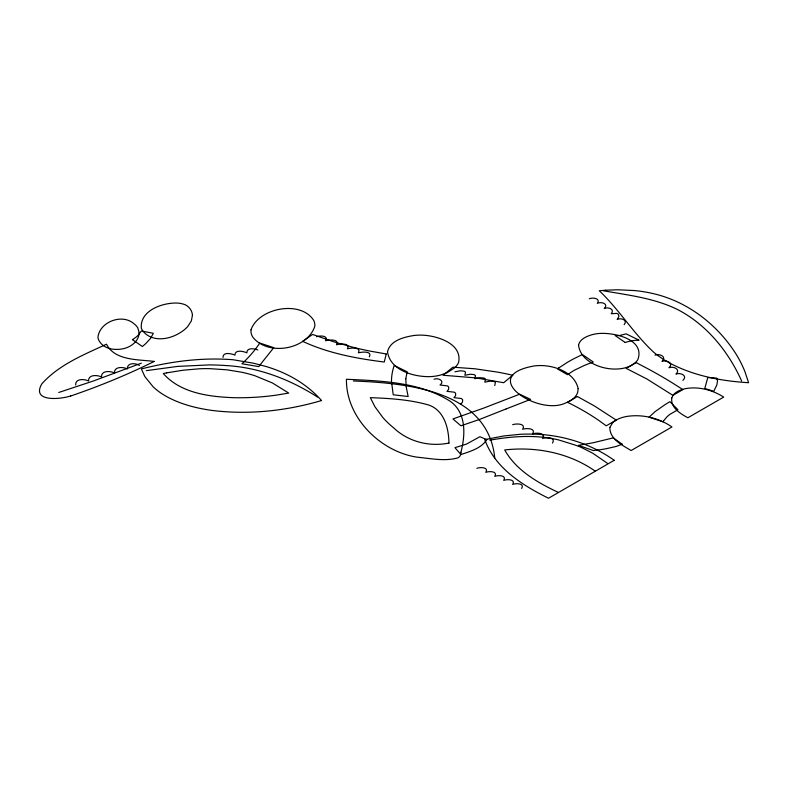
<?xml version="1.0" encoding="UTF-8"?>
<svg xmlns="http://www.w3.org/2000/svg" width="788" height="788" viewBox="0 0 788 788"><rect width="100%" height="100%" fill="white"/><g stroke="black" fill="none" stroke-linecap="round" stroke-linejoin="round"><path stroke-width="1.18" d="M369.336 356.856C372.586 350.739 361.603 351.95 358.382 352.827C361.633 346.72 350.65 347.932 347.429 348.808C350.69 342.691 339.707 343.903 336.476 344.78C339.736 338.673 328.754 339.884 325.533 340.761C328.901 335.412 319.593 335.422 316.569 336.732M494.756 385.588L495.376 382.544A3.428 1.98 0 0 0 493.889 381.49L490.136 381.146L484.807 382.141L485.418 379.097A3.428 1.98 0 0 0 483.93 378.043L480.188 377.698L474.849 378.693L475.469 375.649A3.428 1.98 0 0 0 473.982 374.596L470.229 374.251L464.89 375.246L465.511 372.202A3.428 1.98 0 0 0 464.024 371.148L460.271 370.793L454.942 371.798M521.636 488.461C525.005 483.113 515.697 483.123 512.673 484.443C516.051 479.094 506.733 479.104 503.719 480.414C507.088 475.075 497.78 475.075 494.756 476.395C498.134 471.047 488.816 471.057 485.802 472.367C489.171 467.028 479.853 467.038 476.839 468.348M552.496 443.063C556.269 437.133 545.877 437.241 542.538 438.463C546.311 432.543 535.919 432.642 532.59 433.863C536.362 427.943 525.96 428.051 522.631 429.263C526.404 423.343 516.012 423.451 512.673 424.673M624.165 324.666C628.164 320.017 620.757 317.515 617.201 319.495L618.925 316.412L618.324 314.254A3.428 1.98 0 0 0 616.502 313.388L611.222 313.752C615.231 309.093 607.824 306.591 604.258 308.571C609.203 303.774 600.988 301.302 597.294 303.4C601.037 298.366 592.546 297.155 589.325 298.81M682.9 380.417C688.111 375.59 680.182 372.222 675.937 374.093C681.147 369.276 673.218 365.898 668.963 367.769C674.183 362.953 666.244 359.574 661.999 361.446C667.209 356.629 659.28 353.251 655.025 355.132M460.911 403.978L462.517 402.067L462.625 399.792A4.708 2.719 0 0 0 461.138 398.492L453.947 397.654L455.553 395.743L455.661 393.468A4.708 2.719 0 0 0 454.164 392.178L446.973 391.331L448.579 389.42L448.687 387.144A4.708 2.719 0 0 0 447.2 385.854L440.009 385.017C445.417 381.057 437.99 377.373 434.04 379.264M141.367 363.169L93.368 380.988L58.745 392.483M70.693 395.931C61.523 399.191 30.88 402.599 41.823 383.864C58.933 364.696 83.686 354.748 106.528 344.208C114.881 360.874 138.363 359.348 154.31 361.446M489.781 440.187C507.679 436.985 526.029 435.321 544.163 437.379A76.446 44.138 0 0 1 558.633 439.931L572.403 444.205A74.653 43.104 0 0 1 581.14 447.338L592.812 453.258L607.243 463.177M146.351 370.646L177.546 366.41L209.48 364.903A154.822 89.379 0 0 1 226.215 365.573C258.907 367.385 290.201 379.511 317.564 397.083M353.408 380.988C406.441 383.057 488.018 390.326 494.756 458.005M603.263 290.762C628.519 295.175 654.69 298.15 677.926 309.723C706.944 324.902 728.368 351.458 741.636 380.988M257.843 349.951C254.554 348.523 246.536 347.341 246.89 352.827C243.512 351.3 234.804 349.232 234.942 355.132C231.564 353.605 222.856 351.527 222.994 357.427M558.465 492.49C537.81 482.729 516.239 470.544 504.714 449.958C536.047 446.382 569.3 452.844 595.304 471.224M139.377 365.474C135.723 362.756 126.71 362.569 127.439 368.922C123.342 366.853 113.945 366.272 114.496 372.941C110.399 370.872 101.002 370.301 101.553 376.969C97.456 374.891 88.059 374.32 88.611 380.988C84.513 378.92 75.116 378.348 75.668 385.017M625.16 342.484L615.211 335.589L619.614 335.501L626.155 333.866L639.098 340.189A27.087 15.642 0 0 0 625.199 342.514M132.414 339.608L142.362 346.503A94.826 54.746 0 0 0 146.036 343.312L150.725 338.18L153.315 333.285L141.367 330.99L138.186 335.186A35.066 20.252 0 0 1 132.423 339.618M154.241 361.406A587.306 339.076 0 0 1 70.753 395.99M717.543 380.909L716.853 384.928L713.761 391.331L704.797 388.464L707.782 377.541L716.745 378.112L717.543 380.909M387.499 351.822C390.247 370.567 414.222 377.166 430.642 376.615A30.22 17.444 0 0 0 440.827 374.989L447.072 372.714L454.489 367.976A31.904 18.419 0 0 0 458.596 362.441C462.586 343.706 437.34 335.767 422.585 335.156A32.584 18.814 0 0 0 413.946 335.501C403.889 337.077 390.159 340.436 387.499 351.822M250.998 329.837L250.968 331.689A31.599 18.242 0 0 0 252.849 337.215C268.344 356.55 307.005 349.527 314.796 326.36A33.825 19.523 0 0 0 313.791 320.509C300.721 299.657 258.553 307.96 250.998 329.837M460.911 452.253C461.079 454.499 460.074 456.833 457.976 457.828C445.092 461.601 430.701 458.468 417.482 457.217C380.574 451.918 345.814 417.502 346.434 379.264C381.53 380.899 419.265 381.914 449.968 401.102C466.496 412.419 465.501 435.055 460.911 452.253M405.81 378.752L406.194 386.859L408.154 396.512L393.222 394.788L391.478 381.422A140.274 80.987 0 0 1 393.527 367.612L394.217 365.474L407.16 371.798L405.81 378.752M578.165 388.563L577.673 392.365A29.215 16.863 0 0 1 574.275 397.723L572.403 399.378A22.291 12.864 0 0 1 565.567 402.993C538.096 416.399 476.385 375.807 534.589 365.888A28.929 16.706 0 0 1 542.577 365.593C556.889 366.233 574.738 373.246 578.165 388.563M192.449 315.2L191.356 320.903L187.711 326.547A46.679 26.95 0 0 1 179.201 333.285C168.878 339.47 153.719 341.933 144.362 332.713A26.831 15.494 0 0 1 141.308 327.985C139.84 310.305 163.175 302.257 177.921 303.094A18.252 10.539 0 0 1 183.043 304.02C188.145 305.153 192.134 310.009 192.449 315.2M139.181 332.526C138.983 341.706 129.99 347.863 121.588 349.025A17.503 10.106 0 0 1 116.003 349.389C109.571 349.429 102.903 346.956 99.386 341.312A25.374 14.647 0 0 1 97.948 337.244C99.652 321.839 122.12 313.24 133.98 323.74A25.019 14.45 0 0 1 137.772 327.838L139.181 332.526M609.843 427.431C609.626 439.143 622.51 445.328 631.139 450.529L671.947 426.968C658.916 417.886 642.22 413.966 626.519 416.478A26.477 15.287 0 0 0 617.201 419.492L612.897 422.338L609.843 427.431M578.54 345.006C580.776 366.39 616.827 375.374 633.128 364.322A26.93 15.543 0 0 0 637.817 359.692C645.579 338.81 612.769 331.955 597.846 333.59A24.812 14.322 0 0 0 591.404 334.9C586.193 336.515 579.968 339.155 578.54 345.006M671.78 397.97C670.391 407.642 680.586 413.818 687.875 417.768L723.709 397.083C712.588 390.021 698.897 386.317 685.777 388.592A21.739 12.549 0 0 0 678.094 391.193A18.843 10.874 0 0 0 673.218 395.054L671.78 397.97M386.258 353.979L384.258 362.027C356.393 358.51 328.261 353.3 302.631 341.332L312.59 334.437L333.196 341.618L352.039 347.006A228.037 131.655 0 0 0 369.562 351.005L386.258 353.979M663.595 420.831L662.994 421.797L649.056 417.197L655.055 411.631L665.042 404.638A168.819 97.466 0 0 1 669.958 401.683L677.926 409.73L669.711 414.468A51.604 29.796 0 0 0 666.776 417.049L663.595 420.831M486.797 439.615C481.182 448.471 470.249 451.357 460.911 454.558L454.942 447.663L466.486 444.097L479.823 436.739L486.797 439.615M259.794 365.218L258.838 366.627L241.916 363.751A201.413 116.279 0 0 0 259.774 343.046L273.771 347.656L259.794 365.218M512.673 375.246L503.719 382.712L475.972 377.905L442.994 375.246L452.952 367.198L474.908 368.784L497.602 372.123A217.774 125.735 0 0 1 512.673 375.246M558.633 368.045L557.471 368.922L567.429 374.664L574.068 370.39L584.095 365.563A119.579 69.039 0 0 1 593.305 362.027L582.362 354.551L573.822 358.747A162.584 93.87 0 0 0 567.183 362.47L558.633 368.045M577.377 396.512L567.429 402.254L572.275 404.677A255.824 147.701 0 0 1 598.979 420.556L606.248 425.815L616.206 420.073L594.369 405.928L577.377 396.512M636.113 362.598L626.155 368.351L646.978 379.038L672.942 395.359L682.9 389.607L671.947 382.643A532.097 307.202 0 0 0 648.179 368.922L636.113 362.598M614.216 460.3L548.517 498.233C522.651 485.408 494.972 468.18 484.807 439.615L503.887 435.951L520.05 434.306A95.279 55.002 0 0 1 532.964 434.119C561.824 434.631 590.626 443.526 614.216 460.3M622.175 444.205L616.127 446.461L606.642 448.628A96.757 55.859 0 0 1 600.072 449.721L593.305 450.529L578.372 445.358L593.147 442.767L613.222 437.892L622.175 444.205M506.182 408.913L479.784 419.344L460.911 425.815L452.952 418.921L483.477 408.184L519.647 394.207L530.6 399.378L506.182 408.913M321.553 400.531C292.378 409.159 261.823 413.355 231.406 412.045A144.056 83.173 0 0 1 211.056 410.302C195.069 407.977 179.083 403.801 165.017 395.645A85.252 49.22 0 0 1 153.207 386.898L144.854 376.595L141.367 368.922C165.795 362.746 190.913 358.875 216.139 359.032A138.186 79.785 0 0 1 232.952 359.722L253.381 363.179L266.049 366.479A115.422 66.635 0 0 1 283.601 373.019C297.943 379.481 311.093 388.73 321.553 400.531M166.613 372.882L163.274 373.522C180.629 393.182 209.056 396.758 233.8 397.694A155.285 89.655 0 0 0 276.736 395.074L288.704 393.064L272.461 382.988L255.105 375.817A93.979 54.254 0 0 0 241.345 372.163L226.964 369.818L209.736 368.646A99.278 57.317 0 0 0 199.344 368.784L182.905 370.242L166.613 372.882M448.963 443.063C429.204 447.042 408.223 441.782 393.488 427.707A140.491 81.115 0 0 1 382.988 417.699L374.881 406.677L370.33 397.654C390.05 398.393 410.006 399.595 429.056 405.13C444.402 410.686 448.717 428.455 448.963 443.063M605.558 290.22L599.284 290.762C619.25 309.664 633.601 333.659 653.804 352.315A114.496 66.103 0 0 0 669.928 363.189C694.08 375.984 721.532 381.067 748.6 382.712L744.877 371.532A274.47 158.467 0 0 0 736.652 355.043C718.508 325.789 689.362 302.681 655.744 294.229A90.502 52.254 0 0 0 634.842 290.575L617.693 289.767L605.558 290.22"/></g></svg>
